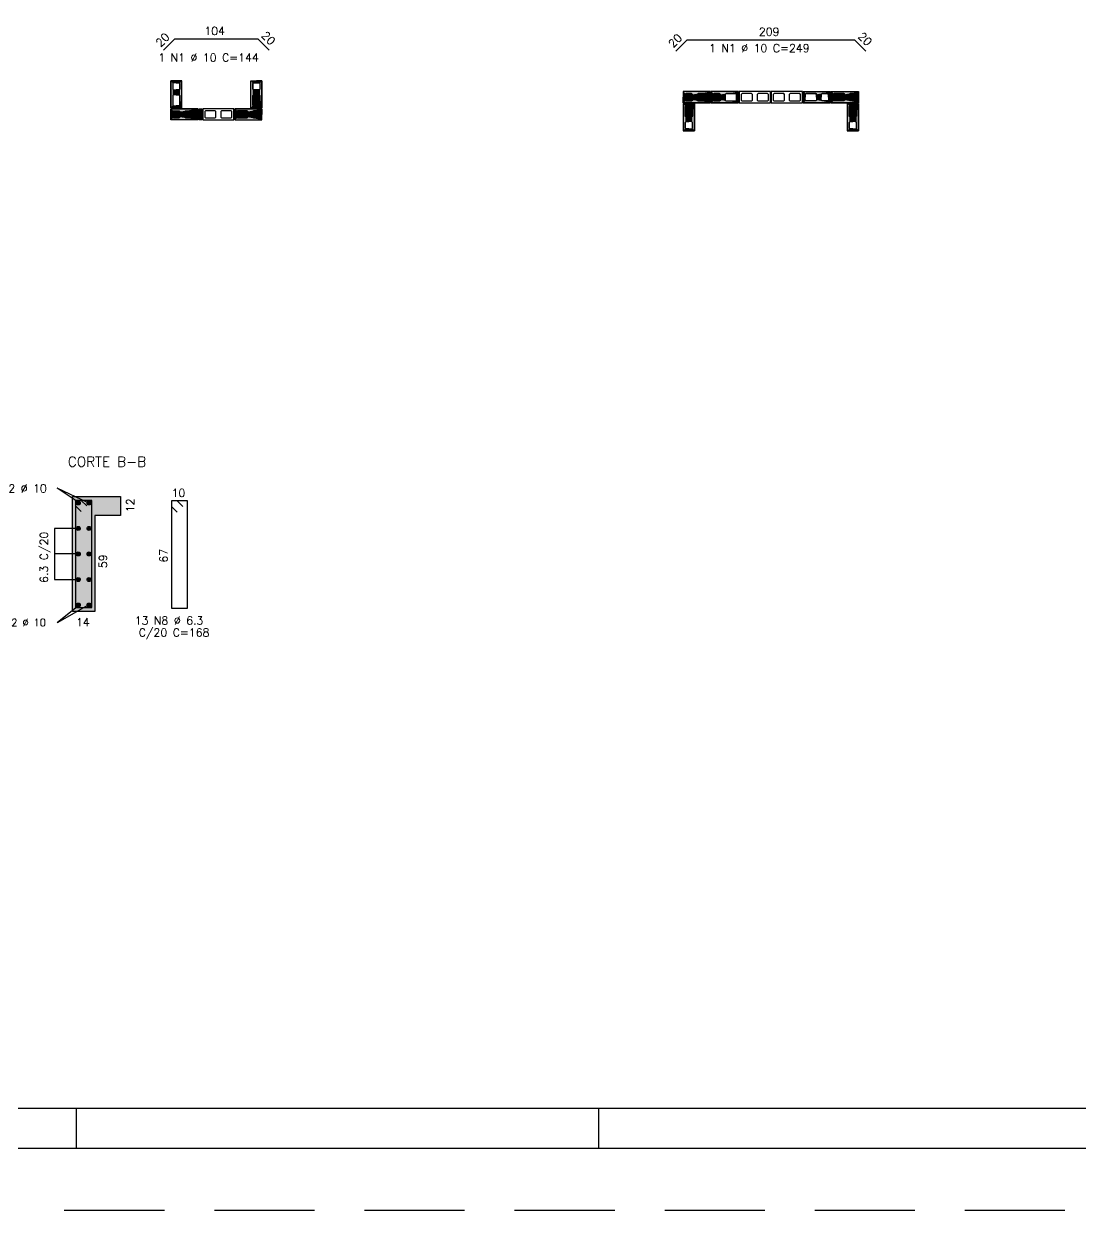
# Model space of a CAD drawing. Extents: x -1 to 122, y -1 to 61.
# Drawn here: x 46.67 to 73.07, y -1.45 to 28.2 of the extents above; entities that cross this region are included whole.
import ezdxf

# ---------------------------------------------------------------- set-up
doc = ezdxf.new("R2010")
doc.units = 0
doc.header["$MEASUREMENT"] = 0
doc.linetypes.add('HIDDEN', pattern=[0.375, 0.25, -0.125])
doc.layers.get('0').update_dxf_attribs({"linetype": 'CONTINUOUS'})
doc.layers.get('Defpoints').update_dxf_attribs({"linetype": 'CONTINUOUS'})
for name, color, linetype in [('ARQ_FOLHA', 7, 'CONTINUOUS'), ('PENA_01', 1, 'CONTINUOUS'), ('PENA_02', 2, 'CONTINUOUS'), ('PENA_03', 3, 'CONTINUOUS'), ('PENA_04', 4, 'CONTINUOUS'), ('PENA_05', 5, 'CONTINUOUS'), ('PENA_10', 253, 'CONTINUOUS'), ('PENA_11', 252, 'CONTINUOUS'), ('PENA_21', 100, 'CONTINUOUS'), ('PENA_25', 210, 'CONTINUOUS')]:
    doc.layers.add(name, color=color, linetype=linetype)
doc.styles.get("Standard").update_dxf_attribs({"font": 'ROMANS.SHX'})

# ---------------------------------------------------------------- blocks, each defined once
blk = doc.blocks.new('FOLHA A1+1 - 1102 X 594')
at = {"layer": 'ARQ_FOLHA', "color": 1}
for p, q in [((-718, 0), (-718, 10)), ((-587.5, 0), (-587.5, 10))]:
    blk.add_line(p, q, dxfattribs=at)
for points in [[(-1189, 0), (0, 0), (0, 594), (-1189, 594)], [(-1164, 10), (-10, 10), (-10, 584), (-1164, 584)]]:
    blk.add_lwpolyline(points, close=True, dxfattribs=at)
at = {"layer": 'Defpoints', "color": 8, "linetype": 'HIDDEN', "ltscale": 100}
blk.add_lwpolyline([(-1208.5, 609.5), (-1208.5, -15.5), (19.5, -15.5), (19.5, 609.5)], close=True, dxfattribs=at)

msp = doc.modelspace()

# ---------------------------------------------------------------- linework, layer by layer
at = {"layer": 'PENA_01', "linetype": 'Continuous'}
for p, q in [((48.054, 16.223), (47.509, 16.592)), ((48.284, 16.223), (47.509, 16.592)), ((48.034, 15.586), (47.44, 15.586)), ((47.44, 15.586), (47.44, 14.311)), ((48.034, 14.949), (47.44, 14.949)), ((47.44, 14.311), (48.034, 14.311)), ((48.054, 13.674), (47.509, 13.229)), ((48.284, 13.674), (47.509, 13.229))]:
    msp.add_line(p, q, dxfattribs=at)
for points in [[(50.394, 26.701), (50.394, 26.561), (50.414, 26.541), (50.554, 26.541), (50.574, 26.561), (50.574, 26.701), (50.554, 26.721), (50.414, 26.721), (50.394, 26.701)], [(52.574, 26.701), (52.574, 26.561), (52.554, 26.541), (52.414, 26.541), (52.394, 26.561), (52.394, 26.701), (52.414, 26.721), (52.554, 26.721), (52.574, 26.701)], [(50.394, 26.401), (50.394, 26.161), (50.414, 26.141), (50.554, 26.141), (50.574, 26.161), (50.574, 26.401), (50.554, 26.421), (50.414, 26.421), (50.394, 26.401)], [(52.574, 26.401), (52.574, 26.161), (52.554, 26.141), (52.414, 26.141), (52.394, 26.161), (52.394, 26.401), (52.414, 26.421), (52.554, 26.421), (52.574, 26.401)], [(63.218, 26.27), (63.358, 26.27), (63.378, 26.29), (63.378, 26.43), (63.358, 26.45), (63.218, 26.45), (63.198, 26.43), (63.198, 26.29), (63.218, 26.27)], [(63.518, 26.27), (63.758, 26.27), (63.778, 26.29), (63.778, 26.43), (63.758, 26.45), (63.518, 26.45), (63.498, 26.43), (63.498, 26.29), (63.518, 26.27)], [(63.918, 26.27), (64.058, 26.27), (64.078, 26.29), (64.078, 26.43), (64.058, 26.45), (63.918, 26.45), (63.898, 26.43), (63.898, 26.29), (63.918, 26.27)], [(64.218, 26.27), (64.458, 26.27), (64.478, 26.29), (64.478, 26.43), (64.458, 26.45), (64.218, 26.45), (64.198, 26.43), (64.198, 26.29), (64.218, 26.27)], [(64.598, 26.29), (64.618, 26.27), (64.858, 26.27), (64.878, 26.29), (64.878, 26.43), (64.858, 26.45), (64.618, 26.45), (64.598, 26.43), (64.598, 26.29)], [(64.998, 26.29), (65.018, 26.27), (65.258, 26.27), (65.278, 26.29), (65.278, 26.43), (65.258, 26.45), (65.018, 26.45), (64.998, 26.43), (64.998, 26.29)], [(65.398, 26.29), (65.418, 26.27), (65.658, 26.27), (65.678, 26.29), (65.678, 26.43), (65.658, 26.45), (65.418, 26.45), (65.398, 26.43), (65.398, 26.29)], [(65.798, 26.29), (65.818, 26.27), (66.058, 26.27), (66.078, 26.29), (66.078, 26.43), (66.058, 26.45), (65.818, 26.45), (65.798, 26.43), (65.798, 26.29)], [(66.458, 26.27), (66.218, 26.27), (66.198, 26.29), (66.198, 26.43), (66.218, 26.45), (66.458, 26.45), (66.478, 26.43), (66.478, 26.29), (66.458, 26.27)], [(66.758, 26.27), (66.618, 26.27), (66.598, 26.29), (66.598, 26.43), (66.618, 26.45), (66.758, 26.45), (66.778, 26.43), (66.778, 26.29), (66.758, 26.27)], [(67.158, 26.27), (66.918, 26.27), (66.898, 26.29), (66.898, 26.43), (66.918, 26.45), (67.158, 26.45), (67.178, 26.43), (67.178, 26.29), (67.158, 26.27)], [(67.458, 26.27), (67.318, 26.27), (67.298, 26.29), (67.298, 26.43), (67.318, 26.45), (67.458, 26.45), (67.478, 26.43), (67.478, 26.29), (67.458, 26.27)], [(63.378, 25.89), (63.378, 26.13), (63.358, 26.15), (63.218, 26.15), (63.198, 26.13), (63.198, 25.89), (63.218, 25.87), (63.358, 25.87), (63.378, 25.89)], [(67.478, 25.89), (67.478, 26.13), (67.458, 26.15), (67.318, 26.15), (67.298, 26.13), (67.298, 25.89), (67.318, 25.87), (67.458, 25.87), (67.478, 25.89)], [(50.414, 26.021), (50.554, 26.021), (50.574, 26.001), (50.574, 25.861), (50.554, 25.841), (50.414, 25.841), (50.394, 25.861), (50.394, 26.001), (50.414, 26.021)], [(50.714, 26.021), (50.954, 26.021), (50.974, 26.001), (50.974, 25.861), (50.954, 25.841), (50.714, 25.841), (50.694, 25.861), (50.694, 26.001), (50.714, 26.021)], [(51.474, 26.001), (51.454, 26.021), (51.214, 26.021), (51.194, 26.001), (51.194, 25.861), (51.214, 25.841), (51.454, 25.841), (51.474, 25.861), (51.474, 26.001)], [(51.874, 26.001), (51.854, 26.021), (51.614, 26.021), (51.594, 26.001), (51.594, 25.861), (51.614, 25.841), (51.854, 25.841), (51.874, 25.861), (51.874, 26.001)], [(52.254, 26.021), (52.014, 26.021), (51.994, 26.001), (51.994, 25.861), (52.014, 25.841), (52.254, 25.841), (52.274, 25.861), (52.274, 26.001), (52.254, 26.021)], [(52.554, 26.021), (52.414, 26.021), (52.394, 26.001), (52.394, 25.861), (52.414, 25.841), (52.554, 25.841), (52.574, 25.861), (52.574, 26.001), (52.554, 26.021)], [(63.378, 25.59), (63.378, 25.73), (63.358, 25.75), (63.218, 25.75), (63.198, 25.73), (63.198, 25.59), (63.218, 25.57), (63.358, 25.57), (63.378, 25.59)], [(67.478, 25.59), (67.478, 25.73), (67.458, 25.75), (67.318, 25.75), (67.298, 25.73), (67.298, 25.59), (67.318, 25.57), (67.458, 25.57), (67.478, 25.59)]]:
    msp.add_lwpolyline(points, dxfattribs=at)
at = {"layer": 'PENA_02', "linetype": 'Continuous'}
for points in [[(50.344, 26.771), (50.344, 26.091), (50.624, 26.091), (50.624, 26.771), (50.344, 26.771)], [(52.624, 26.771), (52.624, 26.091), (52.344, 26.091), (52.344, 26.771), (52.624, 26.771)], [(63.148, 26.22), (63.828, 26.22), (63.828, 26.5), (63.148, 26.5), (63.148, 26.22)], [(63.848, 26.22), (64.528, 26.22), (64.528, 26.5), (63.848, 26.5), (63.848, 26.22)], [(64.548, 26.22), (65.328, 26.22), (65.328, 26.5), (64.548, 26.5), (64.548, 26.22)], [(65.348, 26.22), (66.128, 26.22), (66.128, 26.5), (65.348, 26.5), (65.348, 26.22)], [(66.828, 26.22), (66.148, 26.22), (66.148, 26.5), (66.828, 26.5), (66.828, 26.22)], [(67.528, 26.22), (66.848, 26.22), (66.848, 26.5), (67.528, 26.5), (67.528, 26.22)], [(63.428, 25.52), (63.428, 26.2), (63.148, 26.2), (63.148, 25.52), (63.428, 25.52)], [(67.528, 25.52), (67.528, 26.2), (67.248, 26.2), (67.248, 25.52), (67.528, 25.52)], [(50.344, 26.071), (51.024, 26.071), (51.024, 25.791), (50.344, 25.791), (50.344, 26.071)], [(51.124, 25.791), (51.044, 25.791), (51.044, 26.071), (51.124, 26.071), (51.124, 25.791)], [(51.924, 26.071), (51.144, 26.071), (51.144, 25.791), (51.924, 25.791), (51.924, 26.071)], [(52.624, 26.071), (51.944, 26.071), (51.944, 25.791), (52.624, 25.791), (52.624, 26.071)]]:
    msp.add_lwpolyline(points, dxfattribs=at)
at = {"layer": 'PENA_03', "linetype": 'Continuous'}
for p, q in [((47.889, 13.509), (47.889, 16.389)), ((47.889, 16.389), (49.089, 16.389)), ((49.089, 16.389), (49.089, 15.909)), ((49.089, 15.909), (48.449, 15.909)), ((48.449, 15.909), (48.449, 13.509)), ((48.449, 13.509), (47.889, 13.509))]:
    msp.add_line(p, q, dxfattribs=at)
for points in [[(52.414, 26.141), (52.394, 26.161), (52.394, 26.401), (52.414, 26.421), (52.554, 26.421), (52.574, 26.401), (52.574, 26.161), (52.554, 26.141), (52.414, 26.141)], [(63.218, 26.27), (63.198, 26.29), (63.198, 26.43), (63.218, 26.45), (63.358, 26.45), (63.378, 26.43), (63.378, 26.29), (63.358, 26.27), (63.218, 26.27)], [(63.778, 26.29), (63.758, 26.27), (63.518, 26.27), (63.498, 26.29), (63.498, 26.43), (63.518, 26.45), (63.758, 26.45), (63.778, 26.43), (63.778, 26.29)], [(63.918, 26.27), (63.898, 26.29), (63.898, 26.43), (63.918, 26.45), (64.058, 26.45), (64.078, 26.43), (64.078, 26.29), (64.058, 26.27), (63.918, 26.27)], [(67.178, 26.29), (67.158, 26.27), (66.918, 26.27), (66.898, 26.29), (66.898, 26.43), (66.918, 26.45), (67.158, 26.45), (67.178, 26.43), (67.178, 26.29)], [(67.318, 26.27), (67.298, 26.29), (67.298, 26.43), (67.318, 26.45), (67.458, 26.45), (67.478, 26.43), (67.478, 26.29), (67.458, 26.27), (67.318, 26.27)], [(63.358, 26.15), (63.378, 26.13), (63.378, 25.89), (63.358, 25.87), (63.218, 25.87), (63.198, 25.89), (63.198, 26.13), (63.218, 26.15), (63.358, 26.15)], [(67.458, 26.15), (67.478, 26.13), (67.478, 25.89), (67.458, 25.87), (67.318, 25.87), (67.298, 25.89), (67.298, 26.13), (67.318, 26.15), (67.458, 26.15)], [(50.414, 25.841), (50.394, 25.861), (50.394, 26.001), (50.414, 26.021), (50.554, 26.021), (50.574, 26.001), (50.574, 25.861), (50.554, 25.841), (50.414, 25.841)], [(50.694, 26.001), (50.714, 26.021), (50.954, 26.021), (50.974, 26.001), (50.974, 25.861), (50.954, 25.841), (50.714, 25.841), (50.694, 25.861), (50.694, 26.001)], [(51.994, 26.001), (52.014, 26.021), (52.254, 26.021), (52.274, 26.001), (52.274, 25.861), (52.254, 25.841), (52.014, 25.841), (51.994, 25.861), (51.994, 26.001)], [(52.414, 25.841), (52.394, 25.861), (52.394, 26.001), (52.414, 26.021), (52.554, 26.021), (52.574, 26.001), (52.574, 25.861), (52.554, 25.841), (52.414, 25.841)]]:
    msp.add_lwpolyline(points, dxfattribs=at)
for centre, radius in [((63.288, 26.36), 0.04), ((63.638, 26.36), 0.04), ((63.988, 26.36), 0.04), ((67.038, 26.36), 0.04), ((67.388, 26.36), 0.04), ((52.484, 26.281), 0.04), ((50.484, 25.931), 0.04), ((50.834, 25.931), 0.04), ((52.134, 25.931), 0.04), ((52.484, 25.931), 0.04), ((63.288, 26.01), 0.04), ((67.388, 26.01), 0.04), ((48.034, 16.224), 0.05), ((48.304, 16.224), 0.05), ((48.034, 15.586), 0.05), ((48.304, 15.586), 0.05), ((48.034, 14.949), 0.05), ((48.304, 14.949), 0.05), ((48.034, 14.311), 0.05), ((48.304, 14.311), 0.05), ((48.034, 13.674), 0.05), ((48.304, 13.674), 0.05)]:
    msp.add_circle(centre, radius, dxfattribs=at)
for points in [[(63.328, 26.36), (63.268, 26.395), (63.251, 26.374)], [(63.328, 26.36), (63.295, 26.4), (63.268, 26.395)], [(63.328, 26.36), (63.319, 26.386), (63.295, 26.4)], [(63.678, 26.36), (63.618, 26.395), (63.601, 26.374)], [(63.678, 26.36), (63.645, 26.4), (63.618, 26.395)], [(63.678, 26.36), (63.669, 26.386), (63.645, 26.4)], [(64.028, 26.36), (63.968, 26.395), (63.951, 26.374)], [(64.028, 26.36), (63.995, 26.4), (63.968, 26.395)], [(64.028, 26.36), (64.019, 26.386), (63.995, 26.4)], [(67.078, 26.36), (67.018, 26.395), (67.001, 26.374)], [(67.078, 26.36), (67.045, 26.4), (67.018, 26.395)], [(67.078, 26.36), (67.069, 26.386), (67.045, 26.4)], [(67.428, 26.36), (67.368, 26.395), (67.351, 26.374)], [(67.428, 26.36), (67.395, 26.4), (67.368, 26.395)], [(67.428, 26.36), (67.419, 26.386), (67.395, 26.4)], [(52.524, 26.281), (52.464, 26.316), (52.447, 26.295)], [(52.524, 26.281), (52.447, 26.295), (52.447, 26.267)], [(52.524, 26.281), (52.447, 26.267), (52.464, 26.246)], [(52.524, 26.281), (52.491, 26.32), (52.464, 26.316)], [(52.524, 26.281), (52.464, 26.246), (52.491, 26.242)], [(52.524, 26.281), (52.515, 26.307), (52.491, 26.32)], [(52.524, 26.281), (52.491, 26.242), (52.515, 26.255)], [(52.524, 26.281), (52.515, 26.255), (52.524, 26.281)], [(63.328, 26.36), (63.251, 26.374), (63.251, 26.347)], [(63.328, 26.36), (63.251, 26.347), (63.268, 26.326)], [(63.328, 26.36), (63.268, 26.326), (63.295, 26.321)], [(63.328, 26.36), (63.295, 26.321), (63.319, 26.335)], [(63.328, 26.36), (63.319, 26.335), (63.328, 26.36)], [(63.678, 26.36), (63.601, 26.374), (63.601, 26.347)], [(63.678, 26.36), (63.601, 26.347), (63.618, 26.326)], [(63.678, 26.36), (63.618, 26.326), (63.645, 26.321)], [(63.678, 26.36), (63.645, 26.321), (63.669, 26.335)], [(63.678, 26.36), (63.669, 26.335), (63.678, 26.36)], [(64.028, 26.36), (63.951, 26.374), (63.951, 26.347)], [(64.028, 26.36), (63.951, 26.347), (63.968, 26.326)], [(64.028, 26.36), (63.968, 26.326), (63.995, 26.321)], [(64.028, 26.36), (63.995, 26.321), (64.019, 26.335)], [(64.028, 26.36), (64.019, 26.335), (64.028, 26.36)], [(67.078, 26.36), (67.001, 26.374), (67.001, 26.347)], [(67.078, 26.36), (67.001, 26.347), (67.018, 26.326)], [(67.078, 26.36), (67.018, 26.326), (67.045, 26.321)], [(67.078, 26.36), (67.045, 26.321), (67.069, 26.335)], [(67.078, 26.36), (67.069, 26.335), (67.078, 26.36)], [(67.428, 26.36), (67.351, 26.374), (67.351, 26.347)], [(67.428, 26.36), (67.351, 26.347), (67.368, 26.326)], [(67.428, 26.36), (67.368, 26.326), (67.395, 26.321)], [(67.428, 26.36), (67.395, 26.321), (67.419, 26.335)], [(67.428, 26.36), (67.419, 26.335), (67.428, 26.36)], [(50.524, 25.931), (50.464, 25.966), (50.447, 25.945)], [(50.524, 25.931), (50.447, 25.945), (50.447, 25.917)], [(50.524, 25.931), (50.447, 25.917), (50.464, 25.896)], [(50.524, 25.931), (50.491, 25.97), (50.464, 25.966)], [(50.524, 25.931), (50.464, 25.896), (50.491, 25.892)], [(50.524, 25.931), (50.515, 25.957), (50.491, 25.97)], [(50.524, 25.931), (50.491, 25.892), (50.515, 25.905)], [(50.524, 25.931), (50.515, 25.905), (50.524, 25.931)], [(50.874, 25.931), (50.814, 25.966), (50.797, 25.945)], [(50.874, 25.931), (50.797, 25.945), (50.797, 25.917)], [(50.874, 25.931), (50.797, 25.917), (50.814, 25.896)], [(50.874, 25.931), (50.841, 25.97), (50.814, 25.966)], [(50.874, 25.931), (50.814, 25.896), (50.841, 25.892)], [(50.874, 25.931), (50.865, 25.957), (50.841, 25.97)], [(50.874, 25.931), (50.841, 25.892), (50.865, 25.905)], [(50.874, 25.931), (50.865, 25.905), (50.874, 25.931)], [(52.174, 25.931), (52.114, 25.966), (52.097, 25.945)], [(52.174, 25.931), (52.097, 25.945), (52.097, 25.917)], [(52.174, 25.931), (52.097, 25.917), (52.114, 25.896)], [(52.174, 25.931), (52.141, 25.97), (52.114, 25.966)], [(52.174, 25.931), (52.114, 25.896), (52.141, 25.892)], [(52.174, 25.931), (52.165, 25.957), (52.141, 25.97)], [(52.174, 25.931), (52.141, 25.892), (52.165, 25.905)], [(52.174, 25.931), (52.165, 25.905), (52.174, 25.931)], [(52.524, 25.931), (52.464, 25.966), (52.447, 25.945)], [(52.524, 25.931), (52.447, 25.945), (52.447, 25.917)], [(52.524, 25.931), (52.447, 25.917), (52.464, 25.896)], [(52.524, 25.931), (52.491, 25.97), (52.464, 25.966)], [(52.524, 25.931), (52.464, 25.896), (52.491, 25.892)], [(52.524, 25.931), (52.515, 25.957), (52.491, 25.97)], [(52.524, 25.931), (52.491, 25.892), (52.515, 25.905)], [(52.524, 25.931), (52.515, 25.905), (52.524, 25.931)], [(63.328, 26.01), (63.268, 26.045), (63.251, 26.024)], [(63.328, 26.01), (63.251, 26.024), (63.251, 25.997)], [(63.328, 26.01), (63.251, 25.997), (63.268, 25.976)], [(63.328, 26.01), (63.295, 26.05), (63.268, 26.045)], [(63.328, 26.01), (63.268, 25.976), (63.295, 25.971)], [(63.328, 26.01), (63.319, 26.036), (63.295, 26.05)], [(63.328, 26.01), (63.295, 25.971), (63.319, 25.985)], [(63.328, 26.01), (63.319, 25.985), (63.328, 26.01)], [(67.428, 26.01), (67.368, 26.045), (67.351, 26.024)], [(67.428, 26.01), (67.351, 26.024), (67.351, 25.997)], [(67.428, 26.01), (67.351, 25.997), (67.368, 25.976)], [(67.428, 26.01), (67.395, 26.05), (67.368, 26.045)], [(67.428, 26.01), (67.368, 25.976), (67.395, 25.971)], [(67.428, 26.01), (67.419, 26.036), (67.395, 26.05)], [(67.428, 26.01), (67.395, 25.971), (67.419, 25.985)], [(67.428, 26.01), (67.419, 25.985), (67.428, 26.01)], [(48.084, 16.224), (48.009, 16.267), (47.987, 16.241)], [(48.084, 16.224), (47.987, 16.241), (47.987, 16.206)], [(48.084, 16.224), (47.987, 16.206), (48.009, 16.18)], [(48.084, 16.224), (48.043, 16.273), (48.009, 16.267)], [(48.084, 16.224), (48.009, 16.18), (48.043, 16.174)], [(48.084, 16.224), (48.072, 16.256), (48.043, 16.273)], [(48.084, 16.224), (48.043, 16.174), (48.072, 16.191)], [(48.084, 16.224), (48.072, 16.191), (48.084, 16.224)], [(48.354, 16.224), (48.279, 16.267), (48.257, 16.241)], [(48.354, 16.224), (48.257, 16.241), (48.257, 16.206)], [(48.354, 16.224), (48.257, 16.206), (48.279, 16.18)], [(48.354, 16.224), (48.313, 16.273), (48.279, 16.267)], [(48.354, 16.224), (48.279, 16.18), (48.313, 16.174)], [(48.354, 16.224), (48.342, 16.256), (48.313, 16.273)], [(48.354, 16.224), (48.313, 16.174), (48.342, 16.191)], [(48.354, 16.224), (48.342, 16.191), (48.354, 16.224)], [(48.084, 15.586), (48.009, 15.629), (47.987, 15.603)], [(48.084, 15.586), (47.987, 15.603), (47.987, 15.569)], [(48.084, 15.586), (47.987, 15.569), (48.009, 15.543)], [(48.084, 15.586), (48.043, 15.635), (48.009, 15.629)], [(48.084, 15.586), (48.009, 15.543), (48.043, 15.537)], [(48.084, 15.586), (48.072, 15.618), (48.043, 15.635)], [(48.084, 15.586), (48.043, 15.537), (48.072, 15.554)], [(48.084, 15.586), (48.072, 15.554), (48.084, 15.586)], [(48.354, 15.586), (48.279, 15.629), (48.257, 15.603)], [(48.354, 15.586), (48.257, 15.603), (48.257, 15.569)], [(48.354, 15.586), (48.257, 15.569), (48.279, 15.543)], [(48.354, 15.586), (48.313, 15.635), (48.279, 15.629)], [(48.354, 15.586), (48.279, 15.543), (48.313, 15.537)], [(48.354, 15.586), (48.342, 15.618), (48.313, 15.635)], [(48.354, 15.586), (48.313, 15.537), (48.342, 15.554)], [(48.354, 15.586), (48.342, 15.554), (48.354, 15.586)], [(48.084, 14.949), (48.009, 14.992), (47.987, 14.966)], [(48.084, 14.949), (47.987, 14.966), (47.987, 14.931)], [(48.084, 14.949), (47.987, 14.931), (48.009, 14.905)], [(48.084, 14.949), (48.043, 14.998), (48.009, 14.992)], [(48.084, 14.949), (48.009, 14.905), (48.043, 14.899)], [(48.084, 14.949), (48.072, 14.981), (48.043, 14.998)], [(48.084, 14.949), (48.043, 14.899), (48.072, 14.916)], [(48.084, 14.949), (48.072, 14.916), (48.084, 14.949)], [(48.354, 14.949), (48.279, 14.992), (48.257, 14.966)], [(48.354, 14.949), (48.257, 14.966), (48.257, 14.931)], [(48.354, 14.949), (48.257, 14.931), (48.279, 14.905)], [(48.354, 14.949), (48.313, 14.998), (48.279, 14.992)], [(48.354, 14.949), (48.279, 14.905), (48.313, 14.899)], [(48.354, 14.949), (48.342, 14.981), (48.313, 14.998)], [(48.354, 14.949), (48.313, 14.899), (48.342, 14.916)], [(48.354, 14.949), (48.342, 14.916), (48.354, 14.949)], [(48.084, 14.311), (48.009, 14.354), (47.987, 14.328)], [(48.084, 14.311), (47.987, 14.328), (47.987, 14.294)], [(48.084, 14.311), (47.987, 14.294), (48.009, 14.268)], [(48.084, 14.311), (48.043, 14.36), (48.009, 14.354)], [(48.084, 14.311), (48.009, 14.268), (48.043, 14.262)], [(48.084, 14.311), (48.072, 14.343), (48.043, 14.36)], [(48.084, 14.311), (48.043, 14.262), (48.072, 14.279)], [(48.084, 14.311), (48.072, 14.279), (48.084, 14.311)], [(48.354, 14.311), (48.279, 14.354), (48.257, 14.328)], [(48.354, 14.311), (48.257, 14.328), (48.257, 14.294)], [(48.354, 14.311), (48.257, 14.294), (48.279, 14.268)], [(48.354, 14.311), (48.313, 14.36), (48.279, 14.354)], [(48.354, 14.311), (48.279, 14.268), (48.313, 14.262)], [(48.354, 14.311), (48.342, 14.343), (48.313, 14.36)], [(48.354, 14.311), (48.313, 14.262), (48.342, 14.279)], [(48.354, 14.311), (48.342, 14.279), (48.354, 14.311)], [(48.084, 13.674), (48.009, 13.717), (47.987, 13.691)], [(48.084, 13.674), (47.987, 13.691), (47.987, 13.656)], [(48.084, 13.674), (47.987, 13.656), (48.009, 13.63)], [(48.084, 13.674), (48.043, 13.723), (48.009, 13.717)], [(48.084, 13.674), (48.009, 13.63), (48.043, 13.624)], [(48.084, 13.674), (48.072, 13.706), (48.043, 13.723)], [(48.084, 13.674), (48.043, 13.624), (48.072, 13.641)], [(48.084, 13.674), (48.072, 13.641), (48.084, 13.674)], [(48.354, 13.674), (48.279, 13.717), (48.257, 13.691)], [(48.354, 13.674), (48.257, 13.691), (48.257, 13.656)], [(48.354, 13.674), (48.257, 13.656), (48.279, 13.63)], [(48.354, 13.674), (48.313, 13.723), (48.279, 13.717)], [(48.354, 13.674), (48.279, 13.63), (48.313, 13.624)], [(48.354, 13.674), (48.342, 13.706), (48.313, 13.723)], [(48.354, 13.674), (48.313, 13.624), (48.342, 13.641)], [(48.354, 13.674), (48.342, 13.641), (48.354, 13.674)]]:
    msp.add_solid(points, dxfattribs=at)
at = {"layer": 'PENA_04', "linetype": 'Continuous'}
for p, q in [((48.109, 16.289), (47.969, 16.289)), ((47.969, 16.289), (47.969, 13.609)), ((48.369, 16.289), (47.969, 16.289)), ((47.969, 16.289), (47.969, 16.149)), ((47.969, 16.149), (48.109, 16.009)), ((48.249, 16.149), (48.109, 16.289)), ((48.369, 13.609), (48.369, 16.289)), ((47.969, 13.609), (48.369, 13.609))]:
    msp.add_line(p, q, dxfattribs=at)
at = {"layer": 'PENA_05', "linetype": 'Continuous'}
for p, q in [((50.161, 27.532), (50.444, 27.815)), ((50.444, 27.815), (52.524, 27.815)), ((52.524, 27.815), (52.807, 27.532)), ((62.966, 27.512), (63.248, 27.795)), ((63.248, 27.795), (67.428, 27.795)), ((67.428, 27.795), (67.711, 27.512)), ((50.506, 16.274), (50.366, 16.274)), ((50.366, 16.274), (50.366, 13.594)), ((50.766, 16.274), (50.366, 16.274)), ((50.366, 16.274), (50.366, 16.134)), ((50.366, 16.134), (50.506, 15.994)), ((50.646, 16.134), (50.506, 16.274)), ((50.766, 13.594), (50.766, 16.274)), ((50.366, 13.594), (50.766, 13.594))]:
    msp.add_line(p, q, dxfattribs=at)
at = {"layer": 'PENA_10', "linetype": 'Continuous'}
for points in [[(47.889, 16.389), (49.089, 16.389), (49.089, 15.909)], [(47.889, 16.389), (49.089, 15.909), (48.449, 15.909)], [(47.889, 16.389), (48.449, 15.909), (48.449, 13.509)], [(47.889, 16.389), (48.449, 13.509), (47.889, 13.509)], [(47.889, 16.389), (47.889, 13.509), (47.889, 16.389)]]:
    msp.add_solid(points, dxfattribs=at)
at = {"layer": 'PENA_11', "linetype": 'Continuous'}
for points in [[(52.414, 26.141), (52.394, 26.401), (52.414, 26.421)], [(52.414, 26.141), (52.394, 26.161), (52.394, 26.401)], [(52.414, 26.141), (52.414, 26.421), (52.554, 26.421)], [(52.414, 26.141), (52.554, 26.421), (52.574, 26.401)], [(52.414, 26.141), (52.574, 26.401), (52.574, 26.161)], [(63.218, 26.27), (63.198, 26.43), (63.218, 26.45)], [(63.218, 26.27), (63.198, 26.29), (63.198, 26.43)], [(63.218, 26.27), (63.218, 26.45), (63.358, 26.45)], [(63.218, 26.27), (63.358, 26.45), (63.378, 26.43)], [(63.218, 26.27), (63.378, 26.43), (63.378, 26.29)], [(63.778, 26.29), (63.498, 26.43), (63.518, 26.45)], [(63.778, 26.29), (63.498, 26.29), (63.498, 26.43)], [(63.778, 26.29), (63.518, 26.45), (63.758, 26.45)], [(63.778, 26.29), (63.758, 26.45), (63.778, 26.43)], [(63.778, 26.29), (63.778, 26.43), (63.778, 26.29)], [(63.918, 26.27), (63.898, 26.43), (63.918, 26.45)], [(63.918, 26.27), (63.898, 26.29), (63.898, 26.43)], [(63.918, 26.27), (63.918, 26.45), (64.058, 26.45)], [(63.918, 26.27), (64.058, 26.45), (64.078, 26.43)], [(63.918, 26.27), (64.078, 26.43), (64.078, 26.29)], [(67.178, 26.29), (66.898, 26.43), (66.918, 26.45)], [(67.178, 26.29), (66.898, 26.29), (66.898, 26.43)], [(67.178, 26.29), (66.918, 26.45), (67.158, 26.45)], [(67.178, 26.29), (67.158, 26.45), (67.178, 26.43)], [(67.178, 26.29), (67.178, 26.43), (67.178, 26.29)], [(67.318, 26.27), (67.298, 26.43), (67.318, 26.45)], [(67.318, 26.27), (67.298, 26.29), (67.298, 26.43)], [(67.318, 26.27), (67.318, 26.45), (67.458, 26.45)], [(67.318, 26.27), (67.458, 26.45), (67.478, 26.43)], [(67.318, 26.27), (67.478, 26.43), (67.478, 26.29)], [(52.414, 26.141), (52.574, 26.161), (52.554, 26.141)], [(52.414, 26.141), (52.554, 26.141), (52.414, 26.141)], [(63.358, 26.15), (63.218, 25.87), (63.198, 25.89)], [(63.358, 26.15), (63.198, 25.89), (63.198, 26.13)], [(63.358, 26.15), (63.198, 26.13), (63.218, 26.15)], [(63.218, 26.27), (63.378, 26.29), (63.358, 26.27)], [(63.218, 26.27), (63.358, 26.27), (63.218, 26.27)], [(63.358, 26.15), (63.358, 25.87), (63.218, 25.87)], [(63.358, 26.15), (63.218, 26.15), (63.358, 26.15)], [(63.358, 26.15), (63.378, 26.13), (63.378, 25.89)], [(63.358, 26.15), (63.378, 25.89), (63.358, 25.87)], [(63.778, 26.29), (63.518, 26.27), (63.498, 26.29)], [(63.778, 26.29), (63.758, 26.27), (63.518, 26.27)], [(63.918, 26.27), (64.078, 26.29), (64.058, 26.27)], [(63.918, 26.27), (64.058, 26.27), (63.918, 26.27)], [(67.178, 26.29), (66.918, 26.27), (66.898, 26.29)], [(67.178, 26.29), (67.158, 26.27), (66.918, 26.27)], [(67.458, 26.15), (67.318, 25.87), (67.298, 25.89)], [(67.458, 26.15), (67.298, 25.89), (67.298, 26.13)], [(67.458, 26.15), (67.298, 26.13), (67.318, 26.15)], [(67.318, 26.27), (67.478, 26.29), (67.458, 26.27)], [(67.318, 26.27), (67.458, 26.27), (67.318, 26.27)], [(67.458, 26.15), (67.458, 25.87), (67.318, 25.87)], [(67.458, 26.15), (67.318, 26.15), (67.458, 26.15)], [(67.458, 26.15), (67.478, 26.13), (67.478, 25.89)], [(67.458, 26.15), (67.478, 25.89), (67.458, 25.87)], [(50.414, 25.841), (50.394, 26.001), (50.414, 26.021)], [(50.414, 25.841), (50.394, 25.861), (50.394, 26.001)], [(50.414, 25.841), (50.414, 26.021), (50.554, 26.021)], [(50.414, 25.841), (50.554, 26.021), (50.574, 26.001)], [(50.414, 25.841), (50.574, 26.001), (50.574, 25.861)], [(50.414, 25.841), (50.574, 25.861), (50.554, 25.841)], [(50.414, 25.841), (50.554, 25.841), (50.414, 25.841)], [(50.694, 26.001), (50.714, 26.021), (50.954, 26.021)], [(50.694, 26.001), (50.954, 26.021), (50.974, 26.001)], [(50.694, 26.001), (50.974, 26.001), (50.974, 25.861)], [(50.694, 26.001), (50.974, 25.861), (50.954, 25.841)], [(50.694, 26.001), (50.954, 25.841), (50.714, 25.841)], [(50.694, 26.001), (50.714, 25.841), (50.694, 25.861)], [(50.694, 26.001), (50.694, 25.861), (50.694, 26.001)], [(51.994, 26.001), (52.014, 26.021), (52.254, 26.021)], [(51.994, 26.001), (52.254, 26.021), (52.274, 26.001)], [(51.994, 26.001), (52.274, 26.001), (52.274, 25.861)], [(51.994, 26.001), (52.274, 25.861), (52.254, 25.841)], [(51.994, 26.001), (52.254, 25.841), (52.014, 25.841)], [(51.994, 26.001), (52.014, 25.841), (51.994, 25.861)], [(51.994, 26.001), (51.994, 25.861), (51.994, 26.001)], [(52.414, 25.841), (52.394, 26.001), (52.414, 26.021)], [(52.414, 25.841), (52.394, 25.861), (52.394, 26.001)], [(52.414, 25.841), (52.414, 26.021), (52.554, 26.021)], [(52.414, 25.841), (52.554, 26.021), (52.574, 26.001)], [(52.414, 25.841), (52.574, 26.001), (52.574, 25.861)], [(52.414, 25.841), (52.574, 25.861), (52.554, 25.841)], [(52.414, 25.841), (52.554, 25.841), (52.414, 25.841)]]:
    msp.add_solid(points, dxfattribs=at)
at = {"layer": 'PENA_21', "linetype": 'Continuous'}
for points in [[(50.484, 26.771), (50.484, 26.721), (50.414, 26.721), (50.394, 26.701), (50.394, 26.561), (50.414, 26.541), (50.484, 26.541), (50.484, 26.421), (50.414, 26.421), (50.394, 26.401), (50.394, 26.161), (50.414, 26.141), (50.484, 26.141), (50.484, 26.091), (50.344, 26.091), (50.344, 26.771), (50.484, 26.771)], [(50.484, 26.771), (50.484, 26.721), (50.554, 26.721), (50.574, 26.701), (50.574, 26.561), (50.554, 26.541), (50.484, 26.541), (50.484, 26.421), (50.554, 26.421), (50.574, 26.401), (50.574, 26.161), (50.554, 26.141), (50.484, 26.141), (50.484, 26.091), (50.624, 26.091), (50.624, 26.771), (50.484, 26.771)], [(52.484, 26.771), (52.484, 26.721), (52.414, 26.721), (52.394, 26.701), (52.394, 26.561), (52.414, 26.541), (52.484, 26.541), (52.484, 26.421), (52.414, 26.421), (52.394, 26.401), (52.394, 26.161), (52.414, 26.141), (52.484, 26.141), (52.484, 26.091), (52.344, 26.091), (52.344, 26.771), (52.484, 26.771)], [(52.484, 26.771), (52.484, 26.721), (52.554, 26.721), (52.574, 26.701), (52.574, 26.561), (52.554, 26.541), (52.484, 26.541), (52.484, 26.421), (52.554, 26.421), (52.574, 26.401), (52.574, 26.161), (52.554, 26.141), (52.484, 26.141), (52.484, 26.091), (52.624, 26.091), (52.624, 26.771), (52.484, 26.771)], [(63.148, 26.36), (63.198, 26.36), (63.198, 26.43), (63.218, 26.45), (63.358, 26.45), (63.378, 26.43), (63.378, 26.36), (63.498, 26.36), (63.498, 26.43), (63.518, 26.45), (63.758, 26.45), (63.778, 26.43), (63.778, 26.36), (63.828, 26.36), (63.828, 26.5), (63.148, 26.5), (63.148, 26.36)], [(63.848, 26.36), (63.898, 26.36), (63.898, 26.43), (63.918, 26.45), (64.058, 26.45), (64.078, 26.43), (64.078, 26.36), (64.198, 26.36), (64.198, 26.43), (64.218, 26.45), (64.458, 26.45), (64.478, 26.43), (64.478, 26.36), (64.528, 26.36), (64.528, 26.5), (63.848, 26.5), (63.848, 26.36)], [(66.828, 26.36), (66.778, 26.36), (66.778, 26.43), (66.758, 26.45), (66.618, 26.45), (66.598, 26.43), (66.598, 26.36), (66.478, 26.36), (66.478, 26.43), (66.458, 26.45), (66.218, 26.45), (66.198, 26.43), (66.198, 26.36), (66.148, 26.36), (66.148, 26.5), (66.828, 26.5), (66.828, 26.36)], [(67.528, 26.36), (67.478, 26.36), (67.478, 26.43), (67.458, 26.45), (67.318, 26.45), (67.298, 26.43), (67.298, 26.36), (67.178, 26.36), (67.178, 26.43), (67.158, 26.45), (66.918, 26.45), (66.898, 26.43), (66.898, 26.36), (66.848, 26.36), (66.848, 26.5), (67.528, 26.5), (67.528, 26.36)], [(63.148, 26.36), (63.198, 26.36), (63.198, 26.29), (63.218, 26.27), (63.358, 26.27), (63.378, 26.29), (63.378, 26.36), (63.498, 26.36), (63.498, 26.29), (63.518, 26.27), (63.758, 26.27), (63.778, 26.29), (63.778, 26.36), (63.828, 26.36), (63.828, 26.22), (63.148, 26.22), (63.148, 26.36)], [(63.288, 25.52), (63.288, 25.57), (63.218, 25.57), (63.198, 25.59), (63.198, 25.73), (63.218, 25.75), (63.288, 25.75), (63.288, 25.87), (63.218, 25.87), (63.198, 25.89), (63.198, 26.13), (63.218, 26.15), (63.288, 26.15), (63.288, 26.2), (63.148, 26.2), (63.148, 25.52), (63.288, 25.52)], [(63.288, 25.52), (63.288, 25.57), (63.358, 25.57), (63.378, 25.59), (63.378, 25.73), (63.358, 25.75), (63.288, 25.75), (63.288, 25.87), (63.358, 25.87), (63.378, 25.89), (63.378, 26.13), (63.358, 26.15), (63.288, 26.15), (63.288, 26.2), (63.428, 26.2), (63.428, 25.52), (63.288, 25.52)], [(63.848, 26.36), (63.898, 26.36), (63.898, 26.29), (63.918, 26.27), (64.058, 26.27), (64.078, 26.29), (64.078, 26.36), (64.198, 26.36), (64.198, 26.29), (64.218, 26.27), (64.458, 26.27), (64.478, 26.29), (64.478, 26.36), (64.528, 26.36), (64.528, 26.22), (63.848, 26.22), (63.848, 26.36)], [(66.828, 26.36), (66.778, 26.36), (66.778, 26.29), (66.758, 26.27), (66.618, 26.27), (66.598, 26.29), (66.598, 26.36), (66.478, 26.36), (66.478, 26.29), (66.458, 26.27), (66.218, 26.27), (66.198, 26.29), (66.198, 26.36), (66.148, 26.36), (66.148, 26.22), (66.828, 26.22), (66.828, 26.36)], [(67.528, 26.36), (67.478, 26.36), (67.478, 26.29), (67.458, 26.27), (67.318, 26.27), (67.298, 26.29), (67.298, 26.36), (67.178, 26.36), (67.178, 26.29), (67.158, 26.27), (66.918, 26.27), (66.898, 26.29), (66.898, 26.36), (66.848, 26.36), (66.848, 26.22), (67.528, 26.22), (67.528, 26.36)], [(67.388, 25.52), (67.388, 25.57), (67.318, 25.57), (67.298, 25.59), (67.298, 25.73), (67.318, 25.75), (67.388, 25.75), (67.388, 25.87), (67.318, 25.87), (67.298, 25.89), (67.298, 26.13), (67.318, 26.15), (67.388, 26.15), (67.388, 26.2), (67.248, 26.2), (67.248, 25.52), (67.388, 25.52)], [(67.388, 25.52), (67.388, 25.57), (67.458, 25.57), (67.478, 25.59), (67.478, 25.73), (67.458, 25.75), (67.388, 25.75), (67.388, 25.87), (67.458, 25.87), (67.478, 25.89), (67.478, 26.13), (67.458, 26.15), (67.388, 26.15), (67.388, 26.2), (67.528, 26.2), (67.528, 25.52), (67.388, 25.52)], [(50.344, 25.931), (50.394, 25.931), (50.394, 26.001), (50.414, 26.021), (50.554, 26.021), (50.574, 26.001), (50.574, 25.931), (50.694, 25.931), (50.694, 26.001), (50.714, 26.021), (50.954, 26.021), (50.974, 26.001), (50.974, 25.931), (51.024, 25.931), (51.024, 26.071), (50.344, 26.071), (50.344, 25.931)], [(50.344, 25.931), (50.394, 25.931), (50.394, 25.861), (50.414, 25.841), (50.554, 25.841), (50.574, 25.861), (50.574, 25.931), (50.694, 25.931), (50.694, 25.861), (50.714, 25.841), (50.954, 25.841), (50.974, 25.861), (50.974, 25.931), (51.024, 25.931), (51.024, 25.791), (50.344, 25.791), (50.344, 25.931)], [(52.624, 25.931), (52.574, 25.931), (52.574, 26.001), (52.554, 26.021), (52.414, 26.021), (52.394, 26.001), (52.394, 25.931), (52.274, 25.931), (52.274, 26.001), (52.254, 26.021), (52.014, 26.021), (51.994, 26.001), (51.994, 25.931), (51.944, 25.931), (51.944, 26.071), (52.624, 26.071), (52.624, 25.931)], [(52.624, 25.931), (52.574, 25.931), (52.574, 25.861), (52.554, 25.841), (52.414, 25.841), (52.394, 25.861), (52.394, 25.931), (52.274, 25.931), (52.274, 25.861), (52.254, 25.841), (52.014, 25.841), (51.994, 25.861), (51.994, 25.931), (51.944, 25.931), (51.944, 25.791), (52.624, 25.791), (52.624, 25.931)]]:
    msp.add_lwpolyline(points, dxfattribs=at)
for points in [[(50.414, 26.721), (50.394, 26.701), (50.344, 26.771)], [(50.414, 26.721), (50.344, 26.771), (50.484, 26.771)], [(50.344, 26.771), (50.394, 26.701), (50.344, 26.091)], [(50.344, 26.091), (50.394, 26.701), (50.394, 26.161)], [(50.394, 26.161), (50.394, 26.701), (50.394, 26.561)], [(50.414, 26.721), (50.484, 26.771), (50.484, 26.721)], [(50.624, 26.771), (50.484, 26.771), (50.554, 26.721)], [(50.554, 26.721), (50.484, 26.771), (50.484, 26.721)], [(50.574, 26.701), (50.624, 26.771), (50.554, 26.721)], [(50.624, 26.091), (50.624, 26.771), (50.574, 26.701)], [(50.574, 26.561), (50.624, 26.091), (50.574, 26.701)], [(52.414, 26.721), (52.394, 26.701), (52.344, 26.771)], [(52.414, 26.721), (52.344, 26.771), (52.484, 26.771)], [(52.344, 26.771), (52.394, 26.701), (52.344, 26.091)], [(52.344, 26.091), (52.394, 26.701), (52.394, 26.161)], [(52.394, 26.161), (52.394, 26.701), (52.394, 26.561)], [(52.414, 26.721), (52.484, 26.771), (52.484, 26.721)], [(52.624, 26.771), (52.484, 26.771), (52.554, 26.721)], [(52.554, 26.721), (52.484, 26.771), (52.484, 26.721)], [(52.574, 26.701), (52.624, 26.771), (52.554, 26.721)], [(52.624, 26.091), (52.624, 26.771), (52.574, 26.701)], [(52.574, 26.561), (52.624, 26.091), (52.574, 26.701)], [(50.394, 26.161), (50.394, 26.401), (50.394, 26.561)], [(50.414, 26.541), (50.394, 26.401), (50.394, 26.561)], [(50.414, 26.541), (50.414, 26.421), (50.394, 26.401)], [(50.484, 26.541), (50.414, 26.421), (50.414, 26.541)], [(50.484, 26.541), (50.484, 26.421), (50.414, 26.421)], [(50.484, 26.541), (50.554, 26.421), (50.554, 26.541)], [(50.484, 26.541), (50.484, 26.421), (50.554, 26.421)], [(50.554, 26.541), (50.574, 26.401), (50.574, 26.561)], [(50.554, 26.421), (50.574, 26.401), (50.554, 26.541)], [(50.574, 26.401), (50.624, 26.091), (50.574, 26.561)], [(50.574, 26.401), (50.574, 26.161), (50.624, 26.091)], [(52.394, 26.161), (52.394, 26.401), (52.394, 26.561)], [(52.414, 26.541), (52.394, 26.401), (52.394, 26.561)], [(52.414, 26.541), (52.414, 26.421), (52.394, 26.401)], [(52.484, 26.541), (52.414, 26.421), (52.414, 26.541)], [(52.484, 26.541), (52.484, 26.421), (52.414, 26.421)], [(52.484, 26.541), (52.554, 26.421), (52.554, 26.541)], [(52.484, 26.541), (52.484, 26.421), (52.554, 26.421)], [(52.554, 26.541), (52.574, 26.401), (52.574, 26.561)], [(52.554, 26.421), (52.574, 26.401), (52.554, 26.541)], [(52.574, 26.401), (52.624, 26.091), (52.574, 26.561)], [(52.574, 26.401), (52.574, 26.161), (52.624, 26.091)], [(63.828, 26.5), (63.148, 26.5), (63.218, 26.45)], [(63.148, 26.5), (63.148, 26.36), (63.198, 26.36)], [(63.148, 26.5), (63.198, 26.36), (63.198, 26.43)], [(63.148, 26.5), (63.198, 26.43), (63.218, 26.45)], [(63.828, 26.5), (63.218, 26.45), (63.358, 26.45)], [(63.828, 26.5), (63.358, 26.45), (63.378, 26.43)], [(63.828, 26.5), (63.378, 26.43), (63.518, 26.45)], [(63.378, 26.43), (63.498, 26.43), (63.518, 26.45)], [(63.378, 26.43), (63.378, 26.36), (63.498, 26.36)], [(63.378, 26.43), (63.498, 26.36), (63.498, 26.43)], [(63.828, 26.5), (63.518, 26.45), (63.758, 26.45)], [(63.828, 26.5), (63.758, 26.45), (63.778, 26.43)], [(63.828, 26.5), (63.778, 26.43), (63.828, 26.36)], [(63.828, 26.36), (63.778, 26.43), (63.778, 26.36)], [(64.528, 26.5), (63.848, 26.5), (63.918, 26.45)], [(63.848, 26.5), (63.848, 26.36), (63.898, 26.36)], [(63.848, 26.5), (63.898, 26.36), (63.898, 26.43)], [(63.848, 26.5), (63.898, 26.43), (63.918, 26.45)], [(64.528, 26.5), (63.918, 26.45), (64.058, 26.45)], [(64.528, 26.5), (64.058, 26.45), (64.078, 26.43)], [(64.528, 26.5), (64.078, 26.43), (64.218, 26.45)], [(64.078, 26.43), (64.198, 26.43), (64.218, 26.45)], [(64.078, 26.43), (64.078, 26.36), (64.198, 26.36)], [(64.078, 26.43), (64.198, 26.36), (64.198, 26.43)], [(64.528, 26.5), (64.218, 26.45), (64.458, 26.45)], [(64.528, 26.5), (64.458, 26.45), (64.478, 26.43)], [(64.528, 26.5), (64.478, 26.43), (64.528, 26.36)], [(64.528, 26.36), (64.478, 26.43), (64.478, 26.36)], [(66.828, 26.5), (66.218, 26.45), (66.148, 26.5)], [(66.218, 26.45), (66.198, 26.43), (66.148, 26.5)], [(66.148, 26.5), (66.198, 26.43), (66.148, 26.36)], [(66.198, 26.43), (66.198, 26.36), (66.148, 26.36)], [(66.458, 26.45), (66.218, 26.45), (66.828, 26.5)], [(66.478, 26.43), (66.458, 26.45), (66.828, 26.5)], [(66.828, 26.5), (66.618, 26.45), (66.478, 26.43)], [(66.478, 26.36), (66.478, 26.43), (66.618, 26.45)], [(66.478, 26.36), (66.618, 26.45), (66.598, 26.43)], [(66.478, 26.36), (66.598, 26.43), (66.598, 26.36)], [(66.828, 26.5), (66.758, 26.45), (66.618, 26.45)], [(66.828, 26.5), (66.778, 26.43), (66.758, 26.45)], [(66.828, 26.5), (66.828, 26.36), (66.778, 26.36)], [(66.828, 26.5), (66.778, 26.36), (66.778, 26.43)], [(67.528, 26.5), (66.918, 26.45), (66.848, 26.5)], [(66.918, 26.45), (66.898, 26.43), (66.848, 26.5)], [(66.848, 26.5), (66.898, 26.43), (66.848, 26.36)], [(66.898, 26.43), (66.898, 26.36), (66.848, 26.36)], [(67.158, 26.45), (66.918, 26.45), (67.528, 26.5)], [(67.178, 26.43), (67.158, 26.45), (67.528, 26.5)], [(67.528, 26.5), (67.318, 26.45), (67.178, 26.43)], [(67.178, 26.36), (67.178, 26.43), (67.318, 26.45)], [(67.178, 26.36), (67.318, 26.45), (67.298, 26.43)], [(67.178, 26.36), (67.298, 26.43), (67.298, 26.36)], [(67.528, 26.5), (67.458, 26.45), (67.318, 26.45)], [(67.528, 26.5), (67.478, 26.43), (67.458, 26.45)], [(67.528, 26.5), (67.528, 26.36), (67.478, 26.36)], [(67.528, 26.5), (67.478, 26.36), (67.478, 26.43)], [(50.414, 26.141), (50.344, 26.091), (50.394, 26.161)], [(50.484, 26.091), (50.344, 26.091), (50.414, 26.141)], [(50.484, 26.141), (50.484, 26.091), (50.414, 26.141)], [(50.554, 26.141), (50.484, 26.141), (50.624, 26.091)], [(50.484, 26.141), (50.484, 26.091), (50.624, 26.091)], [(50.574, 26.161), (50.554, 26.141), (50.624, 26.091)], [(52.414, 26.141), (52.344, 26.091), (52.394, 26.161)], [(52.484, 26.091), (52.344, 26.091), (52.414, 26.141)], [(52.484, 26.141), (52.484, 26.091), (52.414, 26.141)], [(52.554, 26.141), (52.484, 26.141), (52.624, 26.091)], [(52.484, 26.141), (52.484, 26.091), (52.624, 26.091)], [(52.574, 26.161), (52.554, 26.141), (52.624, 26.091)], [(63.148, 26.22), (63.148, 26.36), (63.198, 26.36)], [(63.148, 26.22), (63.198, 26.36), (63.198, 26.29)], [(63.148, 26.22), (63.198, 26.29), (63.218, 26.27)], [(63.828, 26.22), (63.148, 26.22), (63.218, 26.27)], [(63.288, 26.2), (63.148, 26.2), (63.218, 26.15)], [(63.218, 26.15), (63.148, 26.2), (63.198, 26.13)], [(63.148, 26.2), (63.198, 25.59), (63.198, 26.13)], [(63.148, 25.52), (63.198, 25.59), (63.148, 26.2)], [(63.198, 26.13), (63.198, 25.59), (63.198, 25.73)], [(63.198, 26.13), (63.198, 25.89), (63.198, 25.73)], [(63.828, 26.22), (63.218, 26.27), (63.358, 26.27)], [(63.288, 26.15), (63.288, 26.2), (63.218, 26.15)], [(63.358, 26.15), (63.288, 26.15), (63.428, 26.2)], [(63.288, 26.15), (63.288, 26.2), (63.428, 26.2)], [(63.828, 26.22), (63.358, 26.27), (63.378, 26.29)], [(63.378, 26.13), (63.358, 26.15), (63.428, 26.2)], [(63.378, 26.29), (63.378, 26.36), (63.498, 26.36)], [(63.378, 26.29), (63.498, 26.36), (63.498, 26.29)], [(63.828, 26.22), (63.378, 26.29), (63.518, 26.27)], [(63.378, 26.29), (63.498, 26.29), (63.518, 26.27)], [(63.378, 25.89), (63.428, 26.2), (63.378, 25.73)], [(63.378, 25.73), (63.428, 26.2), (63.378, 25.59)], [(63.428, 26.2), (63.428, 25.52), (63.378, 25.59)], [(63.378, 25.89), (63.378, 26.13), (63.428, 26.2)], [(63.828, 26.22), (63.518, 26.27), (63.758, 26.27)], [(63.828, 26.22), (63.758, 26.27), (63.778, 26.29)], [(63.828, 26.22), (63.778, 26.29), (63.828, 26.36)], [(63.828, 26.36), (63.778, 26.29), (63.778, 26.36)], [(63.848, 26.22), (63.848, 26.36), (63.898, 26.36)], [(63.848, 26.22), (63.898, 26.36), (63.898, 26.29)], [(63.848, 26.22), (63.898, 26.29), (63.918, 26.27)], [(64.528, 26.22), (63.848, 26.22), (63.918, 26.27)], [(64.528, 26.22), (63.918, 26.27), (64.058, 26.27)], [(64.528, 26.22), (64.058, 26.27), (64.078, 26.29)], [(64.078, 26.29), (64.078, 26.36), (64.198, 26.36)], [(64.078, 26.29), (64.198, 26.36), (64.198, 26.29)], [(64.528, 26.22), (64.078, 26.29), (64.218, 26.27)], [(64.078, 26.29), (64.198, 26.29), (64.218, 26.27)], [(64.528, 26.22), (64.218, 26.27), (64.458, 26.27)], [(64.528, 26.22), (64.458, 26.27), (64.478, 26.29)], [(64.528, 26.22), (64.478, 26.29), (64.528, 26.36)], [(64.528, 26.36), (64.478, 26.29), (64.478, 26.36)], [(66.148, 26.22), (66.198, 26.29), (66.148, 26.36)], [(66.198, 26.29), (66.198, 26.36), (66.148, 26.36)], [(66.218, 26.27), (66.198, 26.29), (66.148, 26.22)], [(66.828, 26.22), (66.218, 26.27), (66.148, 26.22)], [(66.458, 26.27), (66.218, 26.27), (66.828, 26.22)], [(66.478, 26.29), (66.458, 26.27), (66.828, 26.22)], [(66.478, 26.36), (66.478, 26.29), (66.618, 26.27)], [(66.478, 26.36), (66.618, 26.27), (66.598, 26.29)], [(66.478, 26.36), (66.598, 26.29), (66.598, 26.36)], [(66.828, 26.22), (66.618, 26.27), (66.478, 26.29)], [(66.828, 26.22), (66.758, 26.27), (66.618, 26.27)], [(66.828, 26.22), (66.778, 26.29), (66.758, 26.27)], [(66.828, 26.22), (66.828, 26.36), (66.778, 26.36)], [(66.828, 26.22), (66.778, 26.36), (66.778, 26.29)], [(66.848, 26.22), (66.898, 26.29), (66.848, 26.36)], [(66.898, 26.29), (66.898, 26.36), (66.848, 26.36)], [(66.918, 26.27), (66.898, 26.29), (66.848, 26.22)], [(67.528, 26.22), (66.918, 26.27), (66.848, 26.22)], [(67.158, 26.27), (66.918, 26.27), (67.528, 26.22)], [(67.178, 26.29), (67.158, 26.27), (67.528, 26.22)], [(67.178, 26.36), (67.178, 26.29), (67.318, 26.27)], [(67.178, 26.36), (67.318, 26.27), (67.298, 26.29)], [(67.178, 26.36), (67.298, 26.29), (67.298, 26.36)], [(67.528, 26.22), (67.318, 26.27), (67.178, 26.29)], [(67.388, 26.2), (67.248, 26.2), (67.318, 26.15)], [(67.318, 26.15), (67.248, 26.2), (67.298, 26.13)], [(67.248, 26.2), (67.298, 25.59), (67.298, 26.13)], [(67.248, 25.52), (67.298, 25.59), (67.248, 26.2)], [(67.298, 26.13), (67.298, 25.59), (67.298, 25.73)], [(67.298, 26.13), (67.298, 25.89), (67.298, 25.73)], [(67.528, 26.22), (67.458, 26.27), (67.318, 26.27)], [(67.388, 26.15), (67.388, 26.2), (67.318, 26.15)], [(67.458, 26.15), (67.388, 26.15), (67.528, 26.2)], [(67.388, 26.15), (67.388, 26.2), (67.528, 26.2)], [(67.528, 26.22), (67.478, 26.29), (67.458, 26.27)], [(67.478, 26.13), (67.458, 26.15), (67.528, 26.2)], [(67.528, 26.22), (67.528, 26.36), (67.478, 26.36)], [(67.528, 26.22), (67.478, 26.36), (67.478, 26.29)], [(67.478, 25.89), (67.528, 26.2), (67.478, 25.73)], [(67.478, 25.73), (67.528, 26.2), (67.478, 25.59)], [(67.528, 26.2), (67.528, 25.52), (67.478, 25.59)], [(67.478, 25.89), (67.478, 26.13), (67.528, 26.2)], [(51.024, 26.071), (50.344, 26.071), (50.414, 26.021)], [(50.344, 26.071), (50.344, 25.931), (50.394, 25.931)], [(50.344, 26.071), (50.394, 25.931), (50.394, 26.001)], [(50.344, 26.071), (50.394, 26.001), (50.414, 26.021)], [(50.344, 25.791), (50.344, 25.931), (50.394, 25.931)], [(50.344, 25.791), (50.394, 25.931), (50.394, 25.861)], [(50.344, 25.791), (50.394, 25.861), (50.414, 25.841)], [(51.024, 25.791), (50.344, 25.791), (50.414, 25.841)], [(51.024, 26.071), (50.414, 26.021), (50.554, 26.021)], [(51.024, 25.791), (50.414, 25.841), (50.554, 25.841)], [(51.024, 26.071), (50.554, 26.021), (50.574, 26.001)], [(51.024, 25.791), (50.554, 25.841), (50.574, 25.861)], [(51.024, 26.071), (50.574, 26.001), (50.714, 26.021)], [(50.574, 26.001), (50.694, 26.001), (50.714, 26.021)], [(50.574, 26.001), (50.574, 25.931), (50.694, 25.931)], [(50.574, 26.001), (50.694, 25.931), (50.694, 26.001)], [(50.574, 25.861), (50.574, 25.931), (50.694, 25.931)], [(50.574, 25.861), (50.694, 25.931), (50.694, 25.861)], [(51.024, 25.791), (50.574, 25.861), (50.714, 25.841)], [(50.574, 25.861), (50.694, 25.861), (50.714, 25.841)], [(51.024, 26.071), (50.714, 26.021), (50.954, 26.021)], [(51.024, 25.791), (50.714, 25.841), (50.954, 25.841)], [(51.024, 26.071), (50.954, 26.021), (50.974, 26.001)], [(51.024, 25.791), (50.954, 25.841), (50.974, 25.861)], [(51.024, 26.071), (50.974, 26.001), (51.024, 25.931)], [(51.024, 25.931), (50.974, 26.001), (50.974, 25.931)], [(51.024, 25.791), (50.974, 25.861), (51.024, 25.931)], [(51.024, 25.931), (50.974, 25.861), (50.974, 25.931)], [(52.624, 26.071), (52.014, 26.021), (51.944, 26.071)], [(52.014, 26.021), (51.994, 26.001), (51.944, 26.071)], [(51.944, 26.071), (51.994, 26.001), (51.944, 25.931)], [(51.994, 26.001), (51.994, 25.931), (51.944, 25.931)], [(51.944, 25.791), (51.994, 25.861), (51.944, 25.931)], [(51.994, 25.861), (51.994, 25.931), (51.944, 25.931)], [(52.014, 25.841), (51.994, 25.861), (51.944, 25.791)], [(52.624, 25.791), (52.014, 25.841), (51.944, 25.791)], [(52.254, 26.021), (52.014, 26.021), (52.624, 26.071)], [(52.254, 25.841), (52.014, 25.841), (52.624, 25.791)], [(52.274, 26.001), (52.254, 26.021), (52.624, 26.071)], [(52.274, 25.861), (52.254, 25.841), (52.624, 25.791)], [(52.624, 26.071), (52.414, 26.021), (52.274, 26.001)], [(52.274, 25.931), (52.274, 26.001), (52.414, 26.021)], [(52.274, 25.931), (52.414, 26.021), (52.394, 26.001)], [(52.274, 25.931), (52.394, 26.001), (52.394, 25.931)], [(52.274, 25.931), (52.274, 25.861), (52.414, 25.841)], [(52.274, 25.931), (52.414, 25.841), (52.394, 25.861)], [(52.274, 25.931), (52.394, 25.861), (52.394, 25.931)], [(52.624, 25.791), (52.414, 25.841), (52.274, 25.861)], [(52.624, 26.071), (52.554, 26.021), (52.414, 26.021)], [(52.624, 25.791), (52.554, 25.841), (52.414, 25.841)], [(52.624, 26.071), (52.574, 26.001), (52.554, 26.021)], [(52.624, 25.791), (52.574, 25.861), (52.554, 25.841)], [(52.624, 26.071), (52.624, 25.931), (52.574, 25.931)], [(52.624, 26.071), (52.574, 25.931), (52.574, 26.001)], [(52.624, 25.791), (52.624, 25.931), (52.574, 25.931)], [(52.624, 25.791), (52.574, 25.931), (52.574, 25.861)], [(63.218, 25.75), (63.198, 25.89), (63.198, 25.73)], [(63.218, 25.75), (63.218, 25.87), (63.198, 25.89)], [(63.288, 25.75), (63.218, 25.87), (63.218, 25.75)], [(63.288, 25.75), (63.288, 25.87), (63.218, 25.87)], [(63.288, 25.75), (63.358, 25.87), (63.358, 25.75)], [(63.288, 25.75), (63.288, 25.87), (63.358, 25.87)], [(63.358, 25.87), (63.378, 25.89), (63.358, 25.75)], [(63.358, 25.75), (63.378, 25.89), (63.378, 25.73)], [(67.318, 25.75), (67.298, 25.89), (67.298, 25.73)], [(67.318, 25.75), (67.318, 25.87), (67.298, 25.89)], [(67.388, 25.75), (67.318, 25.87), (67.318, 25.75)], [(67.388, 25.75), (67.388, 25.87), (67.318, 25.87)], [(67.388, 25.75), (67.458, 25.87), (67.458, 25.75)], [(67.388, 25.75), (67.388, 25.87), (67.458, 25.87)], [(67.458, 25.87), (67.478, 25.89), (67.458, 25.75)], [(67.458, 25.75), (67.478, 25.89), (67.478, 25.73)], [(63.218, 25.57), (63.198, 25.59), (63.148, 25.52)], [(63.218, 25.57), (63.148, 25.52), (63.288, 25.52)], [(63.218, 25.57), (63.288, 25.52), (63.288, 25.57)], [(63.428, 25.52), (63.288, 25.52), (63.358, 25.57)], [(63.358, 25.57), (63.288, 25.52), (63.288, 25.57)], [(63.378, 25.59), (63.428, 25.52), (63.358, 25.57)], [(67.318, 25.57), (67.298, 25.59), (67.248, 25.52)], [(67.318, 25.57), (67.248, 25.52), (67.388, 25.52)], [(67.318, 25.57), (67.388, 25.52), (67.388, 25.57)], [(67.528, 25.52), (67.388, 25.52), (67.458, 25.57)], [(67.458, 25.57), (67.388, 25.52), (67.388, 25.57)], [(67.478, 25.59), (67.528, 25.52), (67.458, 25.57)]]:
    msp.add_solid(points, dxfattribs=at)
at = {"layer": 'PENA_25', "linetype": 'Continuous'}
msp.add_lwpolyline([(51.124, 25.791), (51.044, 25.791), (51.044, 26.071), (51.124, 26.071), (51.124, 25.791)], dxfattribs=at)
for points in [[(51.124, 25.791), (51.044, 25.791), (51.044, 26.071)], [(51.124, 25.791), (51.044, 26.071), (51.124, 26.071)], [(51.124, 25.791), (51.124, 26.071), (51.124, 25.791)]]:
    msp.add_solid(points, dxfattribs=at)

# ---------------------------------------------------------------- block references
at = {"xscale": 0.09999999999999938, "yscale": 0.09999999999999938, "zscale": 0.09999999999999938}
msp.add_blockref('FOLHA A1+1 - 1102 X 594', (119.786, 0.103), dxfattribs=at)

# ---------------------------------------------------------------- texts
at = {"layer": 'PENA_03', "linetype": 'Continuous'}
for s, rotation, p in [('20', 45, (50.091, 27.603)), ('104', 0.002, (51.184, 27.915)), ('20', 315, (52.595, 27.885)), ('20', 45, (62.895, 27.582)), ('209', 0.0021, (65.038, 27.895)), ('20', 315, (67.499, 27.865)), ('12', 90, (49.434, 15.992)), ('6.3 C/20', 90, (47.277, 14.228)), ('59', 90, (48.752, 14.595)), ('67', 90, (50.266, 14.734))]:
    msp.add_text(s, height=0.2, rotation=rotation, dxfattribs=at).set_placement(p)
for s, height, p in [('1 N1 %%c 10 C=249', 0.2, (63.793, 27.485)), ('1 N1 %%c 10 C=144', 0.2, (50.032, 27.25)), ('2 %%c 10', 0.2, (46.287, 16.486)), ('10', 0.2, (50.366, 16.374)), ('14', 0.2, (47.977, 13.143)), ('13 N8 %%c 6.3', 0.2, (49.445, 13.186)), ('2 %%c 10', 0.18, (46.362, 13.148)), ('C/20 C=168', 0.2, (49.545, 12.886))]:
    msp.add_text(s, height=height, dxfattribs=at).set_placement(p)
at = {"layer": 'PENA_05', "linetype": 'Continuous'}
msp.add_text('CORTE B-B', height=0.25, dxfattribs=at).set_placement((47.771, 17.13))

doc.saveas('drawing.dxf')
